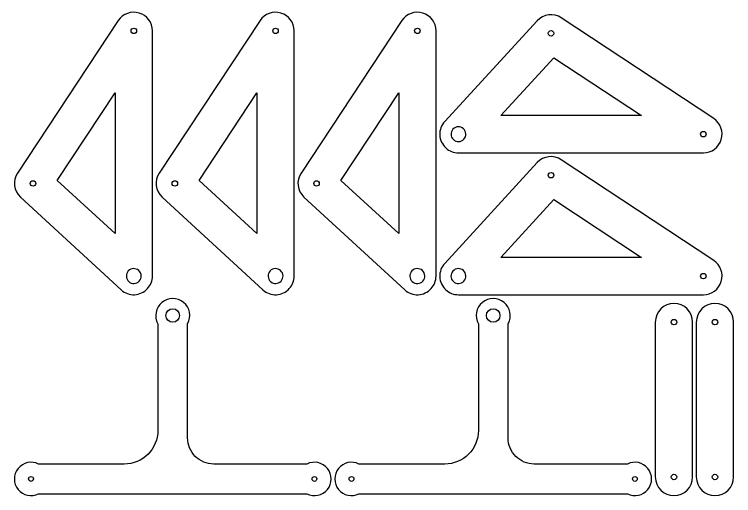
# Model space of a CAD drawing. Header units: millimetres. Extents: x 18 to 1175, y 18 to 1179.
# Drawn here: x 18 to 1175, y 18 to 792 of the extents above; entities that cross this region are included whole.
import ezdxf

# ---------------------------------------------------------------- set-up
doc = ezdxf.new("R2010")
doc.units = ezdxf.units.MM
doc.layers.add('cut', color=5, linetype='Continuous', true_color=0x0000ff)

msp = doc.modelspace()

# ---------------------------------------------------------------- linework, layer by layer
at = {"layer": 'cut', "color": 5, "true_color": 0x0000ff}
for points in [[(27.7, 498), (189.8, 348.9, 0.414578), (232.2, 350.8, 0.188241), (240.2, 371.1), (240.2, 765.3, 0.743511), (185.1, 781.8), (23, 536.6, 0.368358)], [(255.9, 498), (418, 348.9, 0.414578), (460.4, 350.8, 0.188241), (468.3, 371.1), (468.3, 765.3, 0.743511), (413.3, 781.8), (251.1, 536.6, 0.368358)], [(484, 498), (646.1, 348.9, 0.414578), (688.6, 350.8, 0.188241), (696.5, 371.1), (696.5, 765.3, 0.743511), (641.5, 781.8), (479.3, 536.6, 0.368358)], [(859.4, 781.7), (710.4, 619.5, 0.414578), (712.2, 577.1, 0.188241), (732.5, 569.2), (1126.7, 569.2, 0.743511), (1143.3, 624.2), (898.1, 786.4, 0.368358)], [(740.6, 608, 0.997265), (724.4, 590.4, 0.997265)], [(859.4, 553.5), (710.4, 391.4, 0.414578), (712.2, 349, 0.188241), (732.5, 341), (1126.7, 341, 0.743511), (1143.3, 396), (898.1, 558.2, 0.368358)], [(201.3, 379.2, 0.997265), (219, 362.9, 0.997265)], [(429.5, 379.2, 0.997265), (447.1, 362.9, 0.997265)], [(657.6, 379.2, 0.997265), (675.3, 362.9, 0.997265)], [(740.6, 379.9, 0.997265), (724.4, 362.2, 0.997265)], [(296.8, 110.8), (296.8, 294.4, 1.695342), (248.9, 294.3), (248.9, 122.8, -0.414214), (194.9, 68.8), (56.8, 68.8, 1.618034), (56.8, 20.8), (488.8, 20.8, 1.618034), (488.8, 68.8), (338.8, 68.8, -0.414214)], [(812.5, 110.8), (812.5, 294.4, 1.695342), (764.6, 294.3), (764.6, 122.8, -0.414214), (710.6, 68.8), (572.5, 68.8, 1.618034), (572.5, 20.8), (1004.5, 20.8, 1.618034), (1004.5, 68.8), (854.5, 68.8, -0.414214)], [(1109.3, 297, 1), (1049.3, 297), (1049.3, 48, 1), (1109.3, 48)], [(1175.3, 297, 1), (1115.3, 297), (1115.3, 48, 1), (1175.3, 48)]]:
    msp.add_lwpolyline(points, format="xyb", close=True, dxfattribs=at)
for points in [[(886.3, 722.2), (1027, 629.2), (800.8, 629.2)], [(87.1, 524.8), (180.2, 665.5), (180.2, 439.3)], [(315.3, 524.8), (408.3, 665.5), (408.3, 439.3)], [(543.5, 524.8), (636.5, 665.5), (636.5, 439.3)], [(886.3, 494.1), (1027, 401), (800.8, 401)]]:
    msp.add_lwpolyline(points, close=True, dxfattribs=at)
for centre, radius in [((210.2, 765.3), 4.4), ((438.3, 765.3), 4.4), ((666.5, 765.3), 4.4), ((881.5, 761.4), 4.4), ((1126.7, 599.2), 4.4), ((881.5, 533.2), 4.4), ((48, 520), 4.4), ((276.2, 520), 4.4), ((504.3, 520), 4.4), ((1126.7, 371), 4.4), ((272.8, 307.6), 10.9), ((788.5, 307.6), 10.9), ((1079.3, 297), 4.4), ((1145.3, 297), 4.4), ((44.8, 44.8), 3.9), ((500.8, 44.8), 3.9), ((560.5, 44.8), 3.9), ((1016.5, 44.8), 3.9), ((1079.3, 48), 4.4), ((1145.3, 48), 4.4)]:
    msp.add_circle(centre, radius, dxfattribs=at)

doc.saveas('drawing.dxf')
